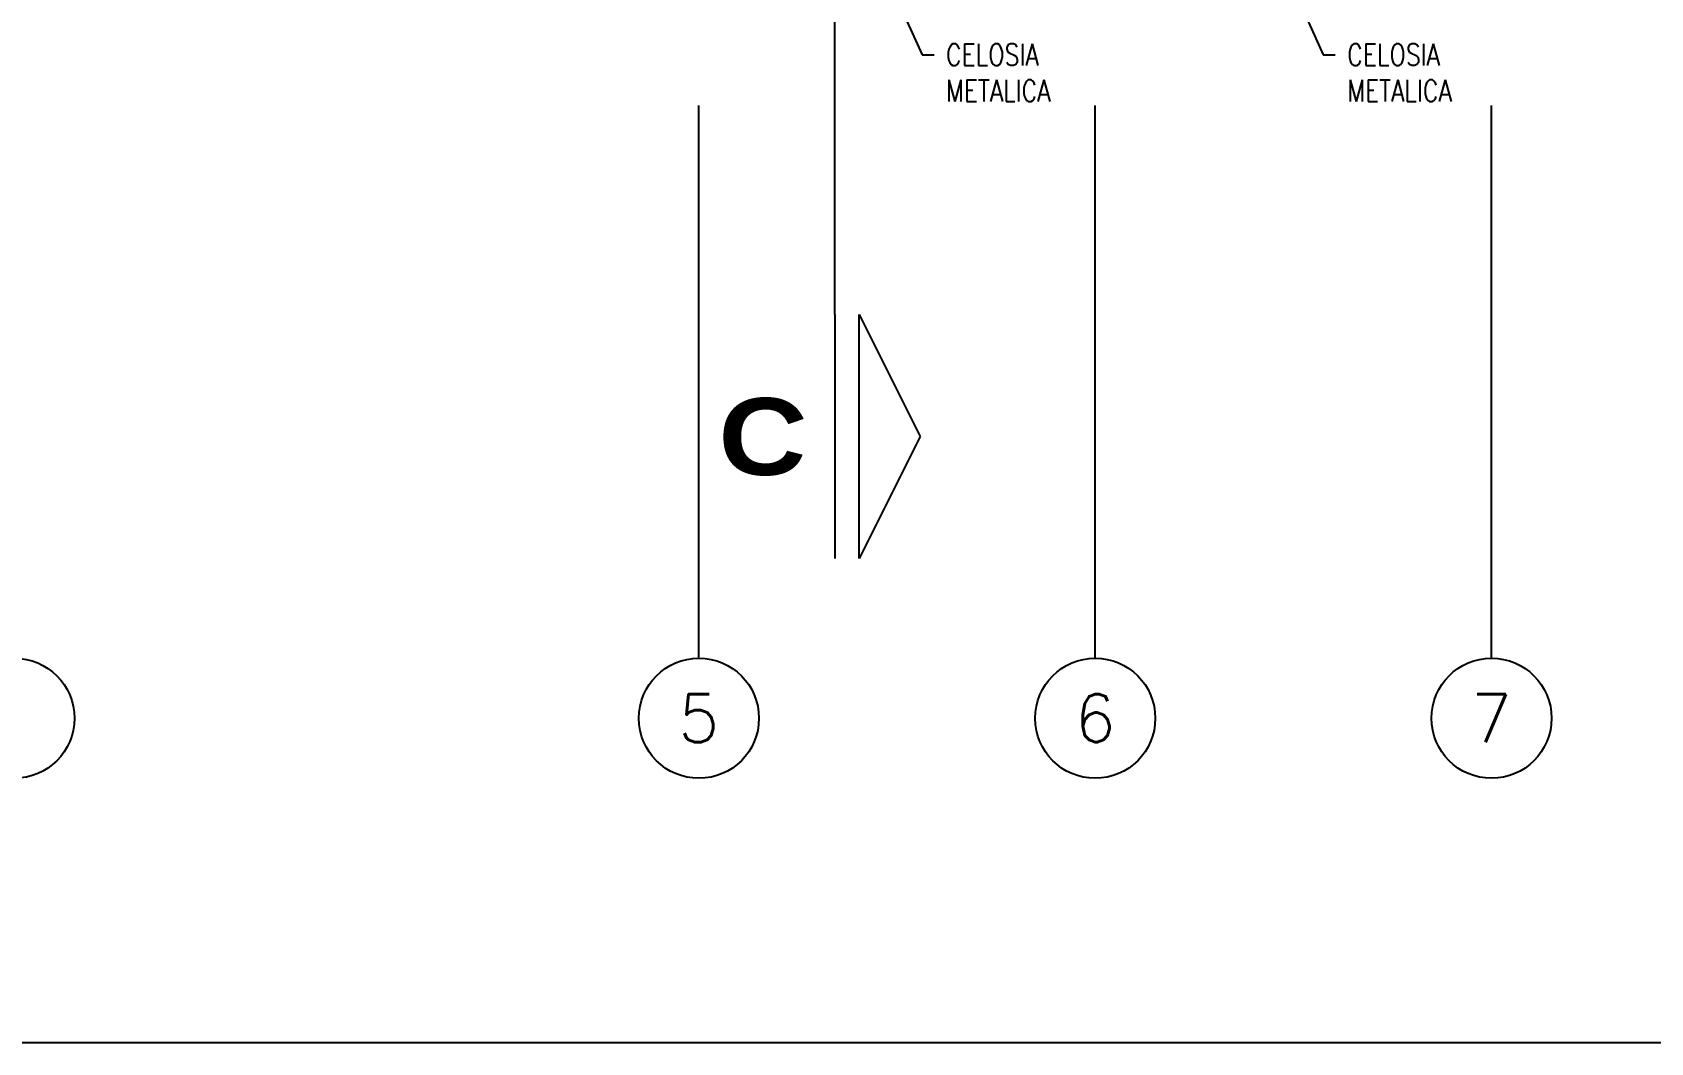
# Model space of a CAD drawing. Header units: millimetres. Extents: x 98 to 155, y -181 to 127.
# Drawn here: x 107.64 to 114.38, y 57.3 to 61.51 of the extents above; entities that cross this region are included whole.
import ezdxf
from ezdxf import colors
from ezdxf.entities.mleader import LeaderData, LeaderLine
from ezdxf.enums import TextEntityAlignment as Align
from ezdxf.math import Vec2, Vec3

# ---------------------------------------------------------------- set-up
doc = ezdxf.new("R2010")
doc.units = ezdxf.units.MM
doc.header["$LTSCALE"] = 15
for name, pattern in [('CENTER', [2, 1.25, -0.25, 0.25, -0.25]), ('PHANTOM', [63.5, 31.75, -6.35, 6.35, -6.35, 6.35, -6.35]), ('PHANTOM2', [1.25, 0.625, -0.125, 0.125, -0.125, 0.125, -0.125])]:
    doc.linetypes.add(name, pattern=pattern)
doc.layers.get('0').update_dxf_attribs({"color": 250})
for name, color, linetype in [('A-CORTE', 250, 'CENTER'), ('A-EJES', 250, 'PHANTOM'), ('A_50_TextoIndicaciones', 250, 'Continuous'), ('L13 Texto Grande', 150, 'Continuous')]:
    doc.layers.add(name, color=color, linetype=linetype)
doc.styles.add('R160-75', font='ariblk.ttf', dxfattribs={"height": 0.6})
doc.styles.add('ROMANS', font='romans.shx', dxfattribs={"width": 0.8})
doc.styles.add('TXT_COTAS', font='romans.shx', dxfattribs={"width": 0.8})

# ---------------------------------------------------------------- blocks, each defined once
blk = doc.blocks.new('Ejes_Torre C')
at = {"layer": 'A-EJES', "linetype": 'PHANTOM2'}
for points in [[(8.775, -2.8), (8.775, -0.5)], [(10.425, -2.8), (10.425, -0.5)], [(12.075, -2.7999), (12.075, -0.4999)]]:
    blk.add_lwpolyline(points, dxfattribs=at)
at = {"layer": 'A-EJES', "linetype": 'Continuous'}
for centre in [(5.925, -3.05), (8.775, -3.05), (10.425, -3.05), (12.075, -3.0499)]:
    blk.add_circle(centre, 0.25, dxfattribs=at)
at = {"layer": 'A-EJES', "linetype": 'Continuous', "style": 'ROMANS'}
for s, p in [('5', (8.775, -3.05)), ('6', (10.425, -3.05)), ('7', (12.075, -3.0499))]:
    blk.add_text(s, height=0.2, dxfattribs=at).set_placement(p, align=Align.MIDDLE_CENTER)
blk = doc.blocks.new('*U99')
blk.add_line((-3, -5.08), (-3, 5.08))
blk.add_lwpolyline([(-4.016, 5.08), (-4.016, -5.08), (-6.556, 0)], close=True)
at = {"linetype": 'Continuous', "style": 'R160-75'}
blk.add_attdef('A', text='', height=0.3, dxfattribs=at).set_placement((0, 0), align=Align.MIDDLE_CENTER)
blk = doc.blocks.new('Cortes-Elev.')
at = {"layer": 'A-CORTE', "linetype": 'CENTER', "ltscale": 0.5}
blk.add_lwpolyline([(9.3406, 20.8306), (9.3406, 37.8534)], dxfattribs=at)
ref = blk.add_blockref('*U99', (9.0406, 20.3226), dxfattribs=dict(at, xscale=0.1, yscale=0.1, zscale=-0.1, rotation=180))
ref.add_attrib('A', 'C', dxfattribs={"layer": '0', "linetype": 'Continuous', "extrusion": (0, 0, -1), "height": 0.32, "rotation": 180, "style": 'R160-75'}).set_placement((-9.0406, 20.3226), align=Align.MIDDLE)

msp = doc.modelspace()

# ---------------------------------------------------------------- linework, layer by layer
at = {"layer": 'L13 Texto Grande'}
msp.add_lwpolyline([(101.6417, 57.3047), (144.2178, 57.3047)], dxfattribs=at)

# ---------------------------------------------------------------- block references
at = {"layer": 'A-CORTE'}
msp.add_blockref('Cortes-Elev.', (101.6417, 39.505), dxfattribs=at)
at = {"layer": 'A-EJES'}
msp.add_blockref('Ejes_Torre C', (101.6417, 61.7049), dxfattribs=at)

# ---------------------------------------------------------------- leaders
at = {"layer": 'A_50_TextoIndicaciones'}
ml = msp.add_multileader_mtext('Standard', dxfattribs=at)
ml.set_content('\\pxsm1,t16;CELOSIA\\PMETALICA', color=256, style='TXT_COTAS')
ml.set_leader_properties(color=256)
ml.build(insert=Vec2(0, 0))
ml.multileader.update_dxf_attribs({"dogleg_length": 0.05, "arrow_head_size": 0.07})
ctx = ml.context
ctx.base_point, ctx.char_height, ctx.arrow_head_size, ctx.landing_gap_size, ctx.plane_origin = Vec3(111.3956, 61.4166), 0.09, 0.07, 0.05, Vec3(111.0777, 60.947)
notes = []
notes.append((ctx, [(0, (1, 1, 0), (111.3456, 61.4166), (1, 0), 0.05, [(0, [(111.2125, 61.7138)], 0, [])])]))
ctx.mtext.insert, ctx.mtext.width, ctx.mtext.defined_height, ctx.mtext.flow_direction = Vec3(111.4456, 61.4616), 1.024058, 0.5146, 5
ml = msp.add_multileader_mtext('Standard', dxfattribs=at)
ml.set_content('\\pxsm1,t16;CELOSIA\\PMETALICA', color=256, style='TXT_COTAS')
ml.set_leader_properties(color=256)
ml.build(insert=Vec2(0, 0))
ml.multileader.update_dxf_attribs({"dogleg_length": 0.05, "arrow_head_size": 0.07})
ctx = ml.context
ctx.base_point, ctx.char_height, ctx.arrow_head_size, ctx.landing_gap_size, ctx.plane_origin = Vec3(113.0661, 61.4166), 0.09, 0.07, 0.05, Vec3(112.7482, 60.947)
notes.append((ctx, [(0, (1, 1, 0), (113.0161, 61.4166), (1, 0), 0.05, [(0, [(112.883, 61.7138)], 0, [])])]))
ctx.mtext.insert, ctx.mtext.width, ctx.mtext.defined_height, ctx.mtext.flow_direction = Vec3(113.1161, 61.4616), 1.024058, 0.5146, 5
for ctx, leaders in notes:
    for number, flags, end, landing, length, lines in leaders:
        leader = LeaderData()
        leader.index, (leader.has_last_leader_line, leader.has_dogleg_vector, leader.attachment_direction) = number, flags
        leader.last_leader_point, leader.dogleg_vector, leader.dogleg_length = Vec3(end), Vec3(landing), length
        for number, points, colour, breaks in lines:
            line = LeaderLine()
            line.index, line.vertices, line.color, line.breaks = number, Vec3.list(points), colors.encode_raw_color(colour), breaks
            leader.lines.append(line)
        ctx.leaders.append(leader)

doc.saveas('drawing.dxf')
